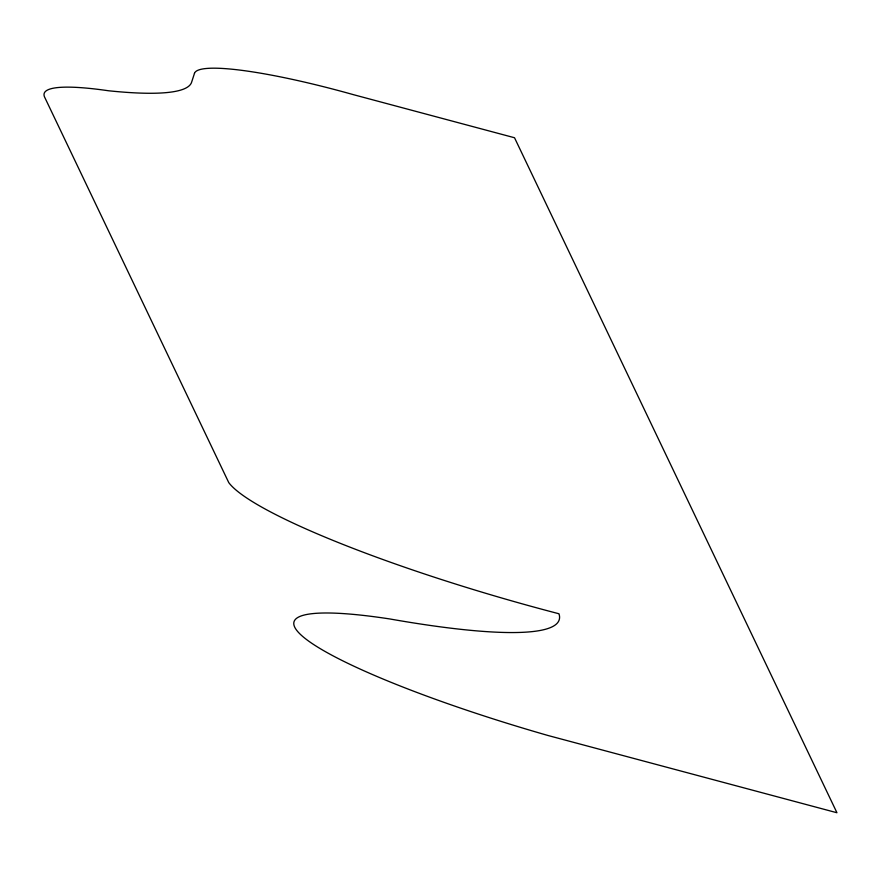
<?xml version="1.0" encoding="UTF-8"?>
<svg xmlns="http://www.w3.org/2000/svg" width="881" height="881" viewBox="0 0 881 881"><rect width="100%" height="100%" fill="white"/><g stroke="black" fill="none" stroke-linecap="round" stroke-linejoin="round"><path stroke-width="1.32" d="M194.47 73.387L191.618 82.197A350.781 50.03 16 0 1 108.473 90.754A197.278 28.137 16 0 0 44.876 97.659L228.752 482.59A306.445 43.709 16 0 0 558.961 613.76A401.24 57.232 16 0 1 389.765 618.947A275.026 39.227 16 0 0 307.733 640.432A275.026 39.227 16 0 0 548.114 735.525L836.95 812.745L514.526 137.744L353.49 94.685A164.626 23.479 16 0 0 194.47 73.387"/></g></svg>
